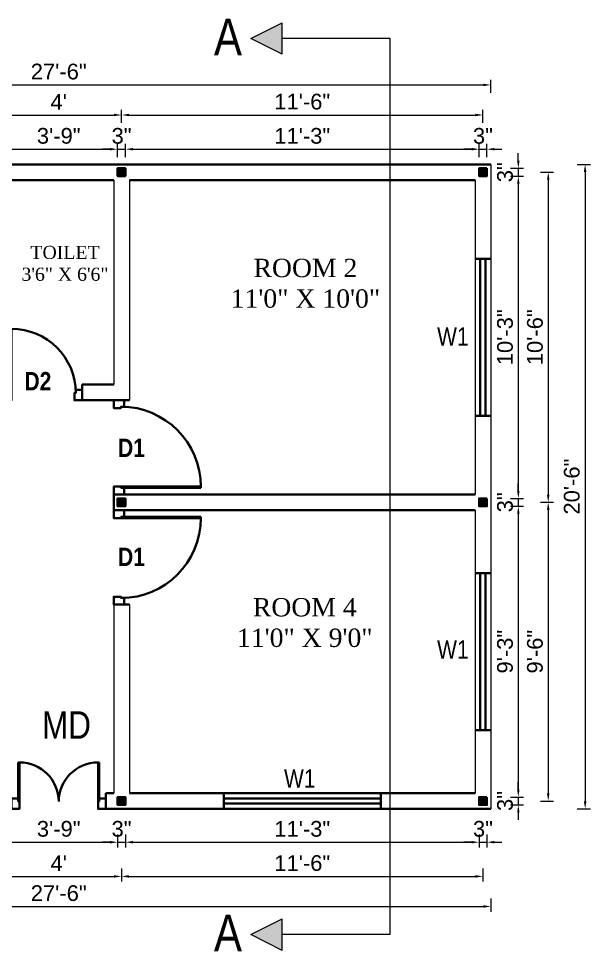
# Model space of a CAD drawing. Header units: inches. Extents: x 94889 to 364662, y -10661 to -3947.
# Drawn here: x 108221 to 108439.4, y -7867.5 to -7511.5 of the extents above; entities that cross this region are included whole.
import ezdxf

# ---------------------------------------------------------------- set-up
doc = ezdxf.new("R2010")
doc.units = ezdxf.units.IN
doc.header["$LTSCALE"] = 2
doc.header["$MEASUREMENT"] = 0
doc.header["$PDMODE"] = 34
doc.layers.get('0').update_dxf_attribs({"linetype": 'CONTINUOUS'})
doc.layers.get('DEFPOINTS').update_dxf_attribs({"color": 141, "linetype": 'CONTINUOUS'})
for name, color, linetype, lineweight in [('dimension', 160, 'CONTINUOUS', 15), ('door', 20, 'CONTINUOUS', 35), ('steps', 253, 'CONTINUOUS', 20)]:
    doc.layers.add(name, color=color, linetype=linetype, lineweight=lineweight)
doc.styles.add('Lettring Text', font='arial.ttf')
doc.styles.get("Standard").update_dxf_attribs({"font": 'ARIALN.TTF'})
doc.dimstyles.new('Copy of Standard', dxfattribs={"dimtxt": 6, "dimasz": 2.875, "dimexe": 2, "dimexo": 4, "dimgap": 2, "dimtad": 1, "dimdec": 0, "dimrnd": 1, "dimzin": 0, "dimdsep": 46, "dimlunit": 4, "dimtxsty": 'Lettring Text', "dimcen": 0.1, "dimclrd": 7, "dimclre": 7, "dimclrt": 7, "dimazin": 0, "dimtfac": 0.645, "dimtdec": 0, "dimtmove": 1, "dimatfit": 0, "dimfxl": 3, "dimfxlon": 1, "dimtfillclr": 256, "dimtolj": 1, "dimtzin": 0, "dimlwd": -1, "dimlwe": -1, "dimarcsym": 2})

# ---------------------------------------------------------------- blocks, each defined once
blk = doc.blocks.new("3' DOOR")
at = {"layer": 'door', "ltscale": 0.5}
for p, q in [((104173.36, -7670.17), (104173.86, -7670.16)), ((104173.36, -7685.16), (104173.36, -7670.17)), ((104173.86, -7685.16), (104173.86, -7670.16)), ((104203.86, -7685.16), (104203.86, -7670.16)), ((104203.86, -7670.16), (104204.36, -7670.16)), ((104204.36, -7685.16), (104204.36, -7670.16)), ((104173.36, -7683.91), (104173.36, -7685.16)), ((104173.86, -7685.16), (104173.36, -7685.16)), ((104204.36, -7685.16), (104203.86, -7685.16)), ((104204.36, -7683.91), (104204.36, -7685.16))]:
    blk.add_line(p, q, dxfattribs=at)
for points in [[(104173.36, -7683.91), (104170.86, -7683.91), (104170.86, -7687.91), (104173.86, -7687.91), (104173.86, -7685.16)], [(104203.86, -7685.16), (104203.86, -7687.91), (104206.86, -7687.91), (104206.86, -7683.91), (104204.36, -7683.91)]]:
    blk.add_lwpolyline(points, dxfattribs=at)
for centre, start, end in [((104173.86, -7685.16), 0, 90), ((104203.86, -7685.16), 90, 180)]:
    blk.add_arc(centre, 15, start, end, dxfattribs=at)
blk = doc.blocks.new("2.5' DOOR")
at = {"layer": 'door', "ltscale": 0.5}
for p, q in [((104171.42, -7702.85), (104171.42, -7678.35)), ((104171.92, -7678.35), (104171.42, -7678.35)), ((104171.92, -7702.85), (104171.92, -7678.35)), ((104171.42, -7701.6), (104171.42, -7702.85)), ((104171.92, -7702.85), (104171.42, -7702.85))]:
    blk.add_line(p, q, dxfattribs=at)
for points in [[(104171.42, -7701.6), (104168.92, -7701.6), (104168.92, -7705.6), (104171.92, -7705.6), (104171.92, -7702.85)], [(104196.42, -7701.6), (104196.42, -7702.85), (104195.92, -7702.85), (104195.92, -7705.6), (104198.92, -7705.6), (104198.92, -7701.6), (104196.42, -7701.6)]]:
    blk.add_lwpolyline(points, dxfattribs=at)
blk.add_arc((104171.92, -7702.85), 24.5, 0, 90, dxfattribs=at)
blk = doc.blocks.new("3' SINGLE DOOR")
at = {"layer": 'door', "ltscale": 0.5}
for p, q in [((104171.42, -7702.85), (104171.42, -7672.35)), ((104171.92, -7672.35), (104171.42, -7672.35)), ((104171.92, -7702.85), (104171.92, -7672.35)), ((104171.42, -7701.6), (104171.42, -7702.85)), ((104171.92, -7702.85), (104171.42, -7702.85))]:
    blk.add_line(p, q, dxfattribs=at)
for points in [[(104171.42, -7701.6), (104168.92, -7701.6), (104168.92, -7705.6), (104171.92, -7705.6), (104171.92, -7702.85)], [(104202.42, -7701.6), (104202.42, -7702.85), (104201.92, -7702.85), (104201.92, -7705.6), (104204.92, -7705.6), (104204.92, -7701.6), (104202.42, -7701.6)]]:
    blk.add_lwpolyline(points, dxfattribs=at)
blk.add_arc((104171.92, -7702.85), 30.5, 0, 90, dxfattribs=at)
blk = doc.blocks.new('*D720')
at = {"layer": 'DEFPOINTS', "color": 0, "ltscale": 0.5, "transparency": 16777216}
for p in [(108258.84, -7561.36), (108213.84, -7568.65), (108258.84, -7568.65)]:
    blk.add_point(p, dxfattribs=at)
at = {"layer": 'steps', "color": 7, "ltscale": 0.5, "transparency": 16777216}
for p, q in [((108213.84, -7564.36), (108213.84, -7559.36)), ((108216.72, -7561.36), (108255.97, -7561.36)), ((108258.84, -7564.36), (108258.84, -7559.36))]:
    blk.add_line(p, q, dxfattribs=at)
for points in [[(108216.72, -7560.88), (108216.72, -7561.84), (108213.84, -7561.36)], [(108255.97, -7560.88), (108255.97, -7561.84), (108258.84, -7561.36)]]:
    blk.add_solid(points, dxfattribs=at)
at = {"layer": 'steps', "color": 7, "ltscale": 0.5, "transparency": 16777216, "insert": (108236.34, -7556.3), "char_height": 6, "attachment_point": 5, "style": 'Lettring Text'}
blk.add_mtext('\\A1;3\'-9"', dxfattribs=at)
blk = doc.blocks.new('*D721')
at = {"layer": 'DEFPOINTS', "color": 0, "ltscale": 0.5, "transparency": 16777216}
for p in [(108261.84, -7561.36), (108258.84, -7568.65), (108261.84, -7568.65)]:
    blk.add_point(p, dxfattribs=at)
at = {"layer": 'steps', "color": 7, "ltscale": 0.5, "transparency": 16777216}
for p, q in [((108255.97, -7561.36), (108253.09, -7561.36)), ((108258.84, -7564.36), (108258.84, -7559.36)), ((108258.84, -7561.36), (108261.84, -7561.36)), ((108261.84, -7564.36), (108261.84, -7559.36)), ((108264.72, -7561.36), (108267.59, -7561.36))]:
    blk.add_line(p, q, dxfattribs=at)
for points in [[(108255.97, -7560.88), (108255.97, -7561.84), (108258.84, -7561.36)], [(108264.72, -7560.88), (108264.72, -7561.84), (108261.84, -7561.36)]]:
    blk.add_solid(points, dxfattribs=at)
at = {"layer": 'steps', "color": 7, "ltscale": 0.5, "transparency": 16777216, "insert": (108260.34, -7556.3), "char_height": 6, "attachment_point": 5, "style": 'Lettring Text'}
blk.add_mtext('\\A1;3"', dxfattribs=at)
blk = doc.blocks.new('*D722')
at = {"layer": 'DEFPOINTS', "color": 0, "ltscale": 0.5, "transparency": 16777216}
for p in [(108396.84, -7561.36), (108261.84, -7568.65), (108396.84, -7568.65)]:
    blk.add_point(p, dxfattribs=at)
at = {"layer": 'steps', "color": 7, "ltscale": 0.5, "transparency": 16777216}
for p, q in [((108261.84, -7564.36), (108261.84, -7559.36)), ((108264.72, -7561.36), (108393.97, -7561.36)), ((108396.84, -7564.36), (108396.84, -7559.36))]:
    blk.add_line(p, q, dxfattribs=at)
for points in [[(108264.72, -7560.88), (108264.72, -7561.84), (108261.84, -7561.36)], [(108393.97, -7560.88), (108393.97, -7561.84), (108396.84, -7561.36)]]:
    blk.add_solid(points, dxfattribs=at)
at = {"layer": 'steps', "color": 7, "ltscale": 0.5, "transparency": 16777216, "insert": (108329.34, -7556.3), "char_height": 6, "attachment_point": 5, "style": 'Lettring Text'}
blk.add_mtext('\\A1;11\'-3"', dxfattribs=at)
blk = doc.blocks.new('*D723')
at = {"layer": 'DEFPOINTS', "color": 0, "ltscale": 0.5, "transparency": 16777216}
for p in [(108399.84, -7561.36), (108396.84, -7568.65), (108399.84, -7568.65)]:
    blk.add_point(p, dxfattribs=at)
at = {"layer": 'steps', "color": 7, "ltscale": 0.5, "transparency": 16777216}
for p, q in [((108393.97, -7561.36), (108391.09, -7561.36)), ((108396.84, -7564.36), (108396.84, -7559.36)), ((108396.84, -7561.36), (108399.84, -7561.36)), ((108399.84, -7564.36), (108399.84, -7559.36)), ((108402.72, -7561.36), (108405.59, -7561.36))]:
    blk.add_line(p, q, dxfattribs=at)
for points in [[(108393.97, -7560.88), (108393.97, -7561.84), (108396.84, -7561.36)], [(108402.72, -7560.88), (108402.72, -7561.84), (108399.84, -7561.36)]]:
    blk.add_solid(points, dxfattribs=at)
at = {"layer": 'steps', "color": 7, "ltscale": 0.5, "transparency": 16777216, "insert": (108398.34, -7556.3), "char_height": 6, "attachment_point": 5, "style": 'Lettring Text'}
blk.add_mtext('\\A1;3"', dxfattribs=at)
blk = doc.blocks.new('*D733')
at = {"layer": 'DEFPOINTS', "color": 0, "ltscale": 0.5, "transparency": 16777216}
for p in [(108260.34, -7548.31), (108212.34, -7570.15), (108260.34, -7570.15)]:
    blk.add_point(p, dxfattribs=at)
at = {"layer": 'steps', "color": 7, "ltscale": 0.5, "transparency": 16777216}
for p, q in [((108212.34, -7551.31), (108212.34, -7546.31)), ((108260.34, -7551.31), (108260.34, -7546.31)), ((108215.22, -7548.31), (108257.47, -7548.31))]:
    blk.add_line(p, q, dxfattribs=at)
for points in [[(108215.22, -7547.83), (108215.22, -7548.78), (108212.34, -7548.31)], [(108257.47, -7547.83), (108257.47, -7548.78), (108260.34, -7548.31)]]:
    blk.add_solid(points, dxfattribs=at)
at = {"layer": 'steps', "color": 7, "ltscale": 0.5, "transparency": 16777216, "insert": (108236.34, -7543.31), "char_height": 6, "attachment_point": 5, "style": 'Lettring Text'}
blk.add_mtext("\\A1;4'", dxfattribs=at)
blk = doc.blocks.new('*D734')
at = {"layer": 'DEFPOINTS', "color": 0, "ltscale": 0.5, "transparency": 16777216}
for p in [(108398.34, -7548.31), (108260.34, -7570.15), (108398.34, -7570.15)]:
    blk.add_point(p, dxfattribs=at)
at = {"layer": 'steps', "color": 7, "ltscale": 0.5, "transparency": 16777216}
for p, q in [((108260.34, -7551.31), (108260.34, -7546.31)), ((108398.34, -7551.31), (108398.34, -7546.31)), ((108263.22, -7548.31), (108395.47, -7548.31))]:
    blk.add_line(p, q, dxfattribs=at)
for points in [[(108263.22, -7547.83), (108263.22, -7548.78), (108260.34, -7548.31)], [(108395.47, -7547.83), (108395.47, -7548.78), (108398.34, -7548.31)]]:
    blk.add_solid(points, dxfattribs=at)
at = {"layer": 'steps', "color": 7, "ltscale": 0.5, "transparency": 16777216, "insert": (108329.34, -7543.24), "char_height": 6, "attachment_point": 5, "style": 'Lettring Text'}
blk.add_mtext('\\A1;11\'-6"', dxfattribs=at)
blk = doc.blocks.new('*D735')
at = {"layer": 'DEFPOINTS', "color": 0, "ltscale": 0.5, "transparency": 16777216}
for p in [(108401.34, -7536.83), (108071.34, -7567.15), (108401.34, -7567.15)]:
    blk.add_point(p, dxfattribs=at)
at = {"layer": 'steps', "color": 7, "ltscale": 0.5, "transparency": 16777216}
for p, q in [((108071.34, -7539.83), (108071.34, -7534.83)), ((108401.34, -7539.83), (108401.34, -7534.83)), ((108074.22, -7536.83), (108398.47, -7536.83))]:
    blk.add_line(p, q, dxfattribs=at)
for points in [[(108074.22, -7536.35), (108074.22, -7537.31), (108071.34, -7536.83)], [(108398.47, -7536.35), (108398.47, -7537.31), (108401.34, -7536.83)]]:
    blk.add_solid(points, dxfattribs=at)
at = {"layer": 'steps', "color": 7, "ltscale": 0.5, "transparency": 16777216, "insert": (108236.34, -7531.76), "char_height": 6, "attachment_point": 5, "style": 'Lettring Text'}
blk.add_mtext('\\A1;27\'-6"', dxfattribs=at)
blk = doc.blocks.new('*D739')
at = {"layer": 'DEFPOINTS', "color": 0, "ltscale": 0.5, "transparency": 16777216}
for p in [(108213.84, -7811.65), (108258.84, -7811.65), (108258.84, -7825.88)]:
    blk.add_point(p, dxfattribs=at)
at = {"layer": 'steps', "color": 7, "ltscale": 0.5, "transparency": 16777216}
for p, q in [((108213.84, -7822.88), (108213.84, -7827.88)), ((108258.84, -7822.88), (108258.84, -7827.88)), ((108216.72, -7825.88), (108255.97, -7825.88))]:
    blk.add_line(p, q, dxfattribs=at)
for points in [[(108216.72, -7825.4), (108216.72, -7826.36), (108213.84, -7825.88)], [(108255.97, -7825.4), (108255.97, -7826.36), (108258.84, -7825.88)]]:
    blk.add_solid(points, dxfattribs=at)
at = {"layer": 'steps', "color": 7, "ltscale": 0.5, "transparency": 16777216, "insert": (108236.34, -7820.81), "char_height": 6, "attachment_point": 5, "style": 'Lettring Text'}
blk.add_mtext('\\A1;3\'-9"', dxfattribs=at)
blk = doc.blocks.new('*D740')
at = {"layer": 'DEFPOINTS', "color": 0, "ltscale": 0.5, "transparency": 16777216}
for p in [(108258.84, -7811.65), (108261.84, -7811.65), (108261.84, -7825.88)]:
    blk.add_point(p, dxfattribs=at)
at = {"layer": 'steps', "color": 7, "ltscale": 0.5, "transparency": 16777216}
for p, q in [((108258.84, -7822.88), (108258.84, -7827.88)), ((108261.84, -7822.88), (108261.84, -7827.88)), ((108255.97, -7825.88), (108253.09, -7825.88)), ((108258.84, -7825.88), (108261.84, -7825.88)), ((108264.72, -7825.88), (108267.59, -7825.88))]:
    blk.add_line(p, q, dxfattribs=at)
for points in [[(108255.97, -7825.4), (108255.97, -7826.36), (108258.84, -7825.88)], [(108264.72, -7825.4), (108264.72, -7826.36), (108261.84, -7825.88)]]:
    blk.add_solid(points, dxfattribs=at)
at = {"layer": 'steps', "color": 7, "ltscale": 0.5, "transparency": 16777216, "insert": (108260.34, -7820.81), "char_height": 6, "attachment_point": 5, "style": 'Lettring Text'}
blk.add_mtext('\\A1;3"', dxfattribs=at)
blk = doc.blocks.new('*D741')
at = {"layer": 'DEFPOINTS', "color": 0, "ltscale": 0.5, "transparency": 16777216}
for p in [(108261.84, -7811.65), (108396.84, -7811.65), (108396.84, -7825.88)]:
    blk.add_point(p, dxfattribs=at)
at = {"layer": 'steps', "color": 7, "ltscale": 0.5, "transparency": 16777216}
for p, q in [((108261.84, -7822.88), (108261.84, -7827.88)), ((108396.84, -7822.88), (108396.84, -7827.88)), ((108264.72, -7825.88), (108393.97, -7825.88))]:
    blk.add_line(p, q, dxfattribs=at)
for points in [[(108264.72, -7825.4), (108264.72, -7826.36), (108261.84, -7825.88)], [(108393.97, -7825.4), (108393.97, -7826.36), (108396.84, -7825.88)]]:
    blk.add_solid(points, dxfattribs=at)
at = {"layer": 'steps', "color": 7, "ltscale": 0.5, "transparency": 16777216, "insert": (108329.34, -7820.81), "char_height": 6, "attachment_point": 5, "style": 'Lettring Text'}
blk.add_mtext('\\A1;11\'-3"', dxfattribs=at)
blk = doc.blocks.new('*D742')
at = {"layer": 'DEFPOINTS', "color": 0, "ltscale": 0.5, "transparency": 16777216}
for p in [(108396.84, -7811.65), (108399.84, -7811.65), (108399.84, -7825.88)]:
    blk.add_point(p, dxfattribs=at)
at = {"layer": 'steps', "color": 7, "ltscale": 0.5, "transparency": 16777216}
for p, q in [((108396.84, -7822.88), (108396.84, -7827.88)), ((108399.84, -7822.88), (108399.84, -7827.88)), ((108393.97, -7825.88), (108391.09, -7825.88)), ((108396.84, -7825.88), (108399.84, -7825.88)), ((108402.72, -7825.88), (108405.59, -7825.88))]:
    blk.add_line(p, q, dxfattribs=at)
for points in [[(108393.97, -7825.4), (108393.97, -7826.36), (108396.84, -7825.88)], [(108402.72, -7825.4), (108402.72, -7826.36), (108399.84, -7825.88)]]:
    blk.add_solid(points, dxfattribs=at)
at = {"layer": 'steps', "color": 7, "ltscale": 0.5, "transparency": 16777216, "insert": (108398.34, -7820.81), "char_height": 6, "attachment_point": 5, "style": 'Lettring Text'}
blk.add_mtext('\\A1;3"', dxfattribs=at)
blk = doc.blocks.new('*D744')
at = {"layer": 'DEFPOINTS', "color": 0, "ltscale": 0.5, "transparency": 16777216}
for p in [(108212.34, -7810.15), (108260.34, -7810.15), (108260.34, -7838.93)]:
    blk.add_point(p, dxfattribs=at)
at = {"layer": 'steps', "color": 7, "ltscale": 0.5, "transparency": 16777216}
for p, q in [((108212.34, -7835.93), (108212.34, -7840.93)), ((108215.22, -7838.93), (108257.47, -7838.93)), ((108260.34, -7835.93), (108260.34, -7840.93))]:
    blk.add_line(p, q, dxfattribs=at)
for points in [[(108215.22, -7838.45), (108215.22, -7839.41), (108212.34, -7838.93)], [(108257.47, -7838.45), (108257.47, -7839.41), (108260.34, -7838.93)]]:
    blk.add_solid(points, dxfattribs=at)
at = {"layer": 'steps', "color": 7, "ltscale": 0.5, "transparency": 16777216, "insert": (108236.34, -7833.93), "char_height": 6, "attachment_point": 5, "style": 'Lettring Text'}
blk.add_mtext("\\A1;4'", dxfattribs=at)
blk = doc.blocks.new('*D745')
at = {"layer": 'DEFPOINTS', "color": 0, "ltscale": 0.5, "transparency": 16777216}
for p in [(108260.34, -7810.15), (108398.34, -7810.15), (108398.34, -7838.93)]:
    blk.add_point(p, dxfattribs=at)
at = {"layer": 'steps', "color": 7, "ltscale": 0.5, "transparency": 16777216}
for p, q in [((108260.34, -7835.93), (108260.34, -7840.93)), ((108263.22, -7838.93), (108395.47, -7838.93)), ((108398.34, -7835.93), (108398.34, -7840.93))]:
    blk.add_line(p, q, dxfattribs=at)
for points in [[(108263.22, -7838.45), (108263.22, -7839.41), (108260.34, -7838.93)], [(108395.47, -7838.45), (108395.47, -7839.41), (108398.34, -7838.93)]]:
    blk.add_solid(points, dxfattribs=at)
at = {"layer": 'steps', "color": 7, "ltscale": 0.5, "transparency": 16777216, "insert": (108329.34, -7833.87), "char_height": 6, "attachment_point": 5, "style": 'Lettring Text'}
blk.add_mtext('\\A1;11\'-6"', dxfattribs=at)
blk = doc.blocks.new('*D746')
at = {"layer": 'DEFPOINTS', "color": 0, "ltscale": 0.5, "transparency": 16777216}
for p in [(108071.34, -7813.15), (108401.34, -7813.15), (108401.34, -7850.41)]:
    blk.add_point(p, dxfattribs=at)
at = {"layer": 'steps', "color": 7, "ltscale": 0.5, "transparency": 16777216}
for p, q in [((108071.34, -7847.41), (108071.34, -7852.41)), ((108401.34, -7847.41), (108401.34, -7852.41)), ((108074.22, -7850.41), (108398.47, -7850.41))]:
    blk.add_line(p, q, dxfattribs=at)
for points in [[(108074.22, -7849.93), (108074.22, -7850.89), (108071.34, -7850.41)], [(108398.47, -7849.93), (108398.47, -7850.89), (108401.34, -7850.41)]]:
    blk.add_solid(points, dxfattribs=at)
at = {"layer": 'steps', "color": 7, "ltscale": 0.5, "transparency": 16777216, "insert": (108236.34, -7845.35), "char_height": 6, "attachment_point": 5, "style": 'Lettring Text'}
blk.add_mtext('\\A1;27\'-6"', dxfattribs=at)
blk = doc.blocks.new('*D712')
at = {"layer": 'DEFPOINTS', "color": 0, "ltscale": 0.5, "transparency": 16777216}
for p in [(108399.84, -7568.65), (108399.84, -7571.65), (108411.85, -7571.65)]:
    blk.add_point(p, dxfattribs=at)
at = {"layer": 'steps', "color": 7, "ltscale": 0.5, "transparency": 16777216}
for p, q in [((108411.85, -7565.78), (108411.85, -7562.9)), ((108408.85, -7568.65), (108413.85, -7568.65)), ((108408.85, -7571.65), (108413.85, -7571.65)), ((108411.85, -7568.65), (108411.85, -7571.65)), ((108411.85, -7574.53), (108411.85, -7577.4))]:
    blk.add_line(p, q, dxfattribs=at)
for points in [[(108411.38, -7565.78), (108412.33, -7565.78), (108411.85, -7568.65)], [(108411.38, -7574.53), (108412.33, -7574.53), (108411.85, -7571.65)]]:
    blk.add_solid(points, dxfattribs=at)
at = {"layer": 'steps', "color": 7, "ltscale": 0.5, "transparency": 16777216, "insert": (108406.79, -7570.15), "char_height": 6, "attachment_point": 5, "rotation": 90, "style": 'Lettring Text'}
blk.add_mtext('\\A1;3"', dxfattribs=at)
blk = doc.blocks.new('*D713')
at = {"layer": 'DEFPOINTS', "color": 0, "ltscale": 0.5, "transparency": 16777216}
for p in [(108399.84, -7571.65), (108399.84, -7694.65), (108411.85, -7694.65)]:
    blk.add_point(p, dxfattribs=at)
at = {"layer": 'steps', "color": 7, "ltscale": 0.5, "transparency": 16777216}
for p, q in [((108408.85, -7571.65), (108413.85, -7571.65)), ((108411.85, -7574.53), (108411.85, -7691.78)), ((108408.85, -7694.65), (108413.85, -7694.65))]:
    blk.add_line(p, q, dxfattribs=at)
for points in [[(108411.38, -7574.53), (108412.33, -7574.53), (108411.85, -7571.65)], [(108411.38, -7691.78), (108412.33, -7691.78), (108411.85, -7694.65)]]:
    blk.add_solid(points, dxfattribs=at)
at = {"layer": 'steps', "color": 7, "ltscale": 0.5, "transparency": 16777216, "insert": (108406.79, -7633.15), "char_height": 6, "attachment_point": 5, "rotation": 90, "style": 'Lettring Text'}
blk.add_mtext('\\A1;10\'-3"', dxfattribs=at)
blk = doc.blocks.new('*D714')
at = {"layer": 'DEFPOINTS', "color": 0, "ltscale": 0.5, "transparency": 16777216}
for p in [(108399.84, -7694.65), (108399.84, -7697.65), (108411.85, -7697.65)]:
    blk.add_point(p, dxfattribs=at)
at = {"layer": 'steps', "color": 7, "ltscale": 0.5, "transparency": 16777216}
for p, q in [((108411.85, -7691.78), (108411.85, -7688.9)), ((108408.85, -7694.65), (108413.85, -7694.65)), ((108411.85, -7694.65), (108411.85, -7697.65)), ((108408.85, -7697.65), (108413.85, -7697.65)), ((108411.85, -7700.53), (108411.85, -7703.4))]:
    blk.add_line(p, q, dxfattribs=at)
for points in [[(108411.38, -7691.78), (108412.33, -7691.78), (108411.85, -7694.65)], [(108411.38, -7700.53), (108412.33, -7700.53), (108411.85, -7697.65)]]:
    blk.add_solid(points, dxfattribs=at)
at = {"layer": 'steps', "color": 7, "ltscale": 0.5, "transparency": 16777216, "insert": (108406.79, -7696.15), "char_height": 6, "attachment_point": 5, "rotation": 90, "style": 'Lettring Text'}
blk.add_mtext('\\A1;3"', dxfattribs=at)
blk = doc.blocks.new('*D715')
at = {"layer": 'DEFPOINTS', "color": 0, "ltscale": 0.5, "transparency": 16777216}
for p in [(108399.84, -7697.65), (108399.84, -7808.65), (108411.85, -7808.65)]:
    blk.add_point(p, dxfattribs=at)
at = {"layer": 'steps', "color": 7, "ltscale": 0.5, "transparency": 16777216}
for p, q in [((108408.85, -7697.65), (108413.85, -7697.65)), ((108411.85, -7700.53), (108411.85, -7805.78)), ((108408.85, -7808.65), (108413.85, -7808.65))]:
    blk.add_line(p, q, dxfattribs=at)
for points in [[(108411.38, -7700.53), (108412.33, -7700.53), (108411.85, -7697.65)], [(108411.38, -7805.78), (108412.33, -7805.78), (108411.85, -7808.65)]]:
    blk.add_solid(points, dxfattribs=at)
at = {"layer": 'steps', "color": 7, "ltscale": 0.5, "transparency": 16777216, "insert": (108406.79, -7753.15), "char_height": 6, "attachment_point": 5, "rotation": 90, "style": 'Lettring Text'}
blk.add_mtext('\\A1;9\'-3"', dxfattribs=at)
blk = doc.blocks.new('*D716')
at = {"layer": 'DEFPOINTS', "color": 0, "ltscale": 0.5, "transparency": 16777216}
for p in [(108399.84, -7808.65), (108399.84, -7811.65), (108411.85, -7811.65)]:
    blk.add_point(p, dxfattribs=at)
at = {"layer": 'steps', "color": 7, "ltscale": 0.5, "transparency": 16777216}
for p, q in [((108411.85, -7805.78), (108411.85, -7802.9)), ((108408.85, -7808.65), (108413.85, -7808.65)), ((108411.85, -7808.65), (108411.85, -7811.65)), ((108408.85, -7811.65), (108413.85, -7811.65)), ((108411.85, -7814.53), (108411.85, -7817.4))]:
    blk.add_line(p, q, dxfattribs=at)
for points in [[(108411.38, -7805.78), (108412.33, -7805.78), (108411.85, -7808.65)], [(108411.38, -7814.53), (108412.33, -7814.53), (108411.85, -7811.65)]]:
    blk.add_solid(points, dxfattribs=at)
at = {"layer": 'steps', "color": 7, "ltscale": 0.5, "transparency": 16777216, "insert": (108406.79, -7810.15), "char_height": 6, "attachment_point": 5, "rotation": 90, "style": 'Lettring Text'}
blk.add_mtext('\\A1;3"', dxfattribs=at)
blk = doc.blocks.new('*D747')
at = {"layer": 'DEFPOINTS', "color": 0, "ltscale": 0.5, "transparency": 16777216}
for p in [(108398.34, -7570.15), (108398.34, -7696.15), (108423.27, -7696.15)]:
    blk.add_point(p, dxfattribs=at)
at = {"layer": 'steps', "color": 7, "ltscale": 0.5, "transparency": 16777216}
for p, q in [((108420.27, -7570.15), (108425.27, -7570.15)), ((108423.27, -7573.03), (108423.27, -7693.28)), ((108420.27, -7696.15), (108425.27, -7696.15))]:
    blk.add_line(p, q, dxfattribs=at)
for points in [[(108422.79, -7573.03), (108423.75, -7573.03), (108423.27, -7570.15)], [(108422.79, -7693.28), (108423.75, -7693.28), (108423.27, -7696.15)]]:
    blk.add_solid(points, dxfattribs=at)
at = {"layer": 'steps', "color": 7, "ltscale": 0.5, "transparency": 16777216, "insert": (108418.21, -7633.15), "char_height": 6, "attachment_point": 5, "rotation": 90, "style": 'Lettring Text'}
blk.add_mtext('\\A1;10\'-6"', dxfattribs=at)
blk = doc.blocks.new('*D748')
at = {"layer": 'DEFPOINTS', "color": 0, "ltscale": 0.5, "transparency": 16777216}
for p in [(108398.34, -7696.15), (108398.34, -7810.15), (108423.27, -7810.15)]:
    blk.add_point(p, dxfattribs=at)
at = {"layer": 'steps', "color": 7, "ltscale": 0.5, "transparency": 16777216}
for p, q in [((108420.27, -7696.15), (108425.27, -7696.15)), ((108423.27, -7699.03), (108423.27, -7807.28)), ((108420.27, -7810.15), (108425.27, -7810.15))]:
    blk.add_line(p, q, dxfattribs=at)
for points in [[(108422.79, -7699.03), (108423.75, -7699.03), (108423.27, -7696.15)], [(108422.79, -7807.28), (108423.75, -7807.28), (108423.27, -7810.15)]]:
    blk.add_solid(points, dxfattribs=at)
at = {"layer": 'steps', "color": 7, "ltscale": 0.5, "transparency": 16777216, "insert": (108418.21, -7753.15), "char_height": 6, "attachment_point": 5, "rotation": 90, "style": 'Lettring Text'}
blk.add_mtext('\\A1;9\'-6"', dxfattribs=at)
blk = doc.blocks.new('*D749')
at = {"layer": 'DEFPOINTS', "color": 0, "ltscale": 0.5, "transparency": 16777216}
for p in [(108401.34, -7567.15), (108401.34, -7813.15), (108437.36, -7813.15)]:
    blk.add_point(p, dxfattribs=at)
at = {"layer": 'steps', "color": 7, "ltscale": 0.5, "transparency": 16777216}
for p, q in [((108434.36, -7567.15), (108439.36, -7567.15)), ((108437.36, -7570.03), (108437.36, -7810.28)), ((108434.36, -7813.15), (108439.36, -7813.15))]:
    blk.add_line(p, q, dxfattribs=at)
for points in [[(108436.88, -7570.03), (108437.83, -7570.03), (108437.36, -7567.15)], [(108436.88, -7810.28), (108437.83, -7810.28), (108437.36, -7813.15)]]:
    blk.add_solid(points, dxfattribs=at)
at = {"layer": 'steps', "color": 7, "ltscale": 0.5, "transparency": 16777216, "insert": (108432.29, -7690.15), "char_height": 6, "attachment_point": 5, "rotation": 90, "style": 'Lettring Text'}
blk.add_mtext('\\A1;20\'-6"', dxfattribs=at)

msp = doc.modelspace()

# ---------------------------------------------------------------- hatches: boundary and pattern name
at = {"linetype": 'ByBlock', "lineweight": 5}
for points in [[(108309.73, -7519.15), (108321.73, -7525.15), (108321.73, -7513.15)], [(108309.73, -7861.15), (108321.73, -7867.15), (108321.73, -7855.15)]]:
    msp.add_hatch(color=7, dxfattribs=at).paths.add_polyline_path(points)
at = {"layer": 'door', "ltscale": 0.5}
h = msp.add_hatch(dxfattribs=at)
h.set_pattern_fill('ANSI31', color=256)
h.set_pattern_definition([(45, (4235.42286, -164.37083), (-0.08838834765, 0.08838834765), [])])
h.paths.add_polyline_path([(108258.84, -7568.65), (108261.84, -7568.65), (108261.84, -7571.65), (108258.84, -7571.65)])
h = msp.add_hatch(dxfattribs=at)
h.set_pattern_fill('ANSI31', color=256)
h.set_pattern_definition([(45, (4373.42286, -164.37083), (-0.08838834765, 0.08838834765), [])])
h.paths.add_polyline_path([(108396.84, -7568.65), (108399.84, -7568.65), (108399.84, -7571.65), (108396.84, -7571.65)])
h = msp.add_hatch(dxfattribs=at)
h.set_pattern_fill('ANSI31', color=256)
h.set_pattern_definition([(45, (4235.42286, -290.37083), (-0.08838834765, 0.08838834765), [])])
h.paths.add_polyline_path([(108258.84, -7694.65), (108261.84, -7694.65), (108261.84, -7697.65), (108258.84, -7697.65)])
h = msp.add_hatch(dxfattribs=at)
h.set_pattern_fill('ANSI31', color=256)
h.set_pattern_definition([(45, (4373.42286, -290.37083), (-0.08838834765, 0.08838834765), [])])
h.paths.add_polyline_path([(108396.84, -7694.65), (108399.84, -7694.65), (108399.84, -7697.65), (108396.84, -7697.65)])
h = msp.add_hatch(dxfattribs=at)
h.set_pattern_fill('ANSI31', color=256)
h.set_pattern_definition([(45, (4235.42286, -404.37083), (-0.08838834765, 0.08838834765), [])])
h.paths.add_polyline_path([(108258.84, -7808.65), (108261.84, -7808.65), (108261.84, -7811.65), (108258.84, -7811.65)])
h = msp.add_hatch(dxfattribs=at)
h.set_pattern_fill('ANSI31', color=256)
h.set_pattern_definition([(45, (4373.42286, -404.37083), (-0.08838834765, 0.08838834765), [])])
h.paths.add_polyline_path([(108396.84, -7808.65), (108399.84, -7808.65), (108399.84, -7811.65), (108396.84, -7811.65)])

# ---------------------------------------------------------------- linework, layer by layer
at = {"color": 7, "linetype": 'ByBlock', "lineweight": 5}
for p, q in [((108309.73, -7519.15), (108321.73, -7513.15)), ((108321.73, -7525.15), (108321.73, -7513.15)), ((108321.73, -7525.15), (108309.73, -7519.15)), ((108362.89, -7519.15), (108321.73, -7519.15)), ((108362.89, -7861.15), (108362.89, -7519.15)), ((108309.73, -7861.15), (108321.73, -7855.15)), ((108321.73, -7867.15), (108321.73, -7855.15)), ((108321.73, -7867.15), (108309.73, -7861.15)), ((108362.89, -7861.15), (108321.73, -7861.15))]:
    msp.add_line(p, q, dxfattribs=at)
at = {"layer": 'dimension', "ltscale": 7}
for p, q in [((108401.34, -7567.15), (108401.34, -7813.15)), ((108257.34, -7573.15), (108257.34, -7651.15)), ((108263.34, -7573.15), (108263.34, -7657.15)), ((108395.34, -7573.15), (108395.34, -7693.15)), ((108395.34, -7699.15), (108395.34, -7807.15)), ((108257.34, -7735.15), (108257.34, -7807.15)), ((108263.34, -7735.15), (108263.34, -7807.15))]:
    msp.add_line(p, q, dxfattribs=at)
at = {"layer": 'door', "ltscale": 0.5}
for p, q in [((108071.34, -7567.15), (108401.34, -7567.15)), ((108215.34, -7573.15), (108257.34, -7573.15)), ((108263.34, -7573.15), (108395.34, -7573.15)), ((108401.34, -7603.15), (108395.34, -7603.15)), ((108397.34, -7663.15), (108397.34, -7603.15)), ((108399.34, -7663.15), (108399.34, -7603.15)), ((108245.34, -7651.15), (108257.34, -7651.15)), ((108245.34, -7657.15), (108245.34, -7651.15)), ((108245.34, -7657.15), (108257.34, -7657.15)), ((108257.34, -7657.15), (108263.34, -7657.15)), ((108401.34, -7663.15), (108395.34, -7663.15)), ((108257.34, -7693.15), (108395.34, -7693.15)), ((108257.34, -7693.15), (108257.34, -7699.15)), ((108257.34, -7699.15), (108395.34, -7699.15)), ((108401.34, -7723.15), (108395.34, -7723.15)), ((108397.34, -7783.15), (108397.34, -7723.15)), ((108399.34, -7783.15), (108399.34, -7723.15)), ((108257.34, -7735.15), (108263.34, -7735.15)), ((108401.34, -7783.15), (108395.34, -7783.15)), ((108254.34, -7807.15), (108257.34, -7807.15)), ((108254.34, -7813.15), (108254.34, -7807.15)), ((108263.34, -7807.15), (108395.34, -7807.15)), ((108299.34, -7807.15), (108299.34, -7813.15)), ((108299.34, -7809.15), (108359.34, -7809.15)), ((108359.34, -7807.15), (108359.34, -7813.15)), ((108254.34, -7813.15), (108401.34, -7813.15)), ((108299.34, -7811.15), (108359.34, -7811.15))]:
    msp.add_line(p, q, dxfattribs=at)
for points in [[(108258.84, -7568.65), (108261.84, -7568.65), (108261.84, -7571.65), (108258.84, -7571.65)], [(108399.84, -7568.65), (108396.84, -7568.65), (108396.84, -7571.65), (108399.84, -7571.65)], [(108258.84, -7694.65), (108261.84, -7694.65), (108261.84, -7697.65), (108258.84, -7697.65)], [(108399.84, -7694.65), (108396.84, -7694.65), (108396.84, -7697.65), (108399.84, -7697.65)], [(108258.84, -7808.65), (108261.84, -7808.65), (108261.84, -7811.65), (108258.84, -7811.65)], [(108399.84, -7808.65), (108396.84, -7808.65), (108396.84, -7811.65), (108399.84, -7811.65)]]:
    msp.add_lwpolyline(points, close=True, dxfattribs=at)

# ---------------------------------------------------------------- block references
at = {"layer": 'door'}
for name, p in [("2.5' DOOR", (4046.42, 48.44)), ("3' DOOR", (4047.49, -125.24))]:
    msp.add_blockref(name, p, dxfattribs=at)
at = {"layer": 'door', "xscale": -1, "rotation": 270}
msp.add_blockref("3' SINGLE DOOR", (115962.94, -111862.07), dxfattribs=at)
at = {"layer": 'door', "rotation": 270}
msp.add_blockref("3' SINGLE DOOR", (115962.94, 96469.76), dxfattribs=at)

# ---------------------------------------------------------------- texts
at = {"color": 7, "linetype": 'ByBlock', "lineweight": 5, "attachment_point": 1}
for s, insert, char_height, width in [('A', (108295.62, -7511.53), 14, 26.5803), ('MD', (108229.95, -7775.89), 10.5, 46.3747), ('A', (108295.62, -7853.53), 14, 26.5803)]:
    msp.add_mtext(s, dxfattribs=dict(at, insert=insert, char_height=char_height, width=width))
at = {"layer": 'steps', "color": 7, "ltscale": 0.3, "width": 55.268}
for s, insert, char_height, attachment_point in [('{\\fTimes New Roman|b0|i0|c0|p18;TOILET\\P3\'6" X 6\'6"}', (108238.74, -7598.25), 5, 2), ('{\\fTimes New Roman|b0|i0|c0|p18;ROOM 2\\P11\'0" X 10\'0"}', (108330.55, -7603.19), 7, 2), ('W1', (108386.85, -7629.36), 7, 2), ('{\\fTechnic|b1|i0|c2|p2;D2}', (108228.4, -7646.4), 7, 2), ('{\\fTechnic|b1|i0|c2|p2;D1}', (108264.12, -7671.85), 7, 2), ('{\\fTechnic|b1|i0|c2|p2;D1}', (108264.12, -7720.45), 7, 8), ('{\\fTimes New Roman|b0|i0|c0|p18;ROOM 4\\P11\'0" X 9\'0"}', (108330.31, -7732.68), 7, 2), ('W1', (108386.85, -7748.82), 7, 2), ('W1', (108328.39, -7798.03), 7, 2)]:
    msp.add_mtext(s, dxfattribs=dict(at, insert=insert, char_height=char_height, attachment_point=attachment_point))

# ---------------------------------------------------------------- dimensions: what is measured, and where the dimension line sits
at = {"layer": 'steps', "ltscale": 0.5}
for base, p1, p2, picture, middle in [((108401.34, -7536.83), (108071.34, -7567.15), (108401.34, -7567.15), '*D735', (108236.34, -7531.76)), ((108260.34, -7548.31), (108212.34, -7570.15), (108260.34, -7570.15), '*D733', (108236.34, -7543.31)), ((108398.34, -7548.31), (108260.34, -7570.15), (108398.34, -7570.15), '*D734', (108329.34, -7543.24)), ((108258.84, -7561.36), (108213.84, -7568.65), (108258.84, -7568.65), '*D720', (108236.34, -7556.3)), ((108396.84, -7561.36), (108261.84, -7568.65), (108396.84, -7568.65), '*D722', (108329.34, -7556.3)), ((108260.34, -7838.93), (108212.34, -7810.15), (108260.34, -7810.15), '*D744', (108236.34, -7833.93)), ((108398.34, -7838.93), (108260.34, -7810.15), (108398.34, -7810.15), '*D745', (108329.34, -7833.87)), ((108401.34, -7850.41), (108071.34, -7813.15), (108401.34, -7813.15), '*D746', (108236.34, -7845.35)), ((108258.84, -7825.88), (108213.84, -7811.65), (108258.84, -7811.65), '*D739', (108236.34, -7820.81)), ((108396.84, -7825.88), (108261.84, -7811.65), (108396.84, -7811.65), '*D741', (108329.34, -7820.81))]:
    dim = msp.add_linear_dim(base=base, p1=p1, p2=p2, dimstyle='Copy of Standard', dxfattribs=at)
    dim.commit()
    dim.dimension.update_dxf_attribs({"geometry": picture, "text_midpoint": middle})
for base, p1, p2, picture, middle in [((108261.84, -7561.36), (108258.84, -7568.65), (108261.84, -7568.65), '*D721', (108260.34, -7561.36)), ((108399.84, -7561.36), (108396.84, -7568.65), (108399.84, -7568.65), '*D723', (108398.34, -7561.36)), ((108261.84, -7825.88), (108258.84, -7811.65), (108261.84, -7811.65), '*D740', (108260.34, -7825.88)), ((108399.84, -7825.88), (108396.84, -7811.65), (108399.84, -7811.65), '*D742', (108398.34, -7825.88))]:
    dim = msp.add_linear_dim(base=base, p1=p1, p2=p2, dimstyle='Copy of Standard', dxfattribs=at)
    dim.commit()
    dim.dimension.update_dxf_attribs({"geometry": picture, "text_midpoint": middle, "dimtype": 160})
for base, p1, p2, picture, middle in [((108411.85, -7571.65), (108399.84, -7568.65), (108399.84, -7571.65), '*D712', (108411.85, -7570.15)), ((108411.85, -7697.65), (108399.84, -7694.65), (108399.84, -7697.65), '*D714', (108411.85, -7696.15)), ((108411.85, -7811.65), (108399.84, -7808.65), (108399.84, -7811.65), '*D716', (108411.85, -7810.15))]:
    dim = msp.add_linear_dim(base=base, p1=p1, p2=p2, angle=90, dimstyle='Copy of Standard', dxfattribs=at)
    dim.commit()
    dim.dimension.update_dxf_attribs({"geometry": picture, "text_midpoint": middle, "dimtype": 160})
for base, p1, p2, picture, middle in [((108437.36, -7813.15), (108401.34, -7567.15), (108401.34, -7813.15), '*D749', (108432.29, -7690.15)), ((108423.27, -7696.15), (108398.34, -7570.15), (108398.34, -7696.15), '*D747', (108418.21, -7633.15)), ((108411.85, -7694.65), (108399.84, -7571.65), (108399.84, -7694.65), '*D713', (108406.79, -7633.15)), ((108423.27, -7810.15), (108398.34, -7696.15), (108398.34, -7810.15), '*D748', (108418.21, -7753.15)), ((108411.85, -7808.65), (108399.84, -7697.65), (108399.84, -7808.65), '*D715', (108406.79, -7753.15))]:
    dim = msp.add_linear_dim(base=base, p1=p1, p2=p2, angle=90, dimstyle='Copy of Standard', dxfattribs=at)
    dim.commit()
    dim.dimension.update_dxf_attribs({"geometry": picture, "text_midpoint": middle})

doc.saveas('drawing.dxf')
